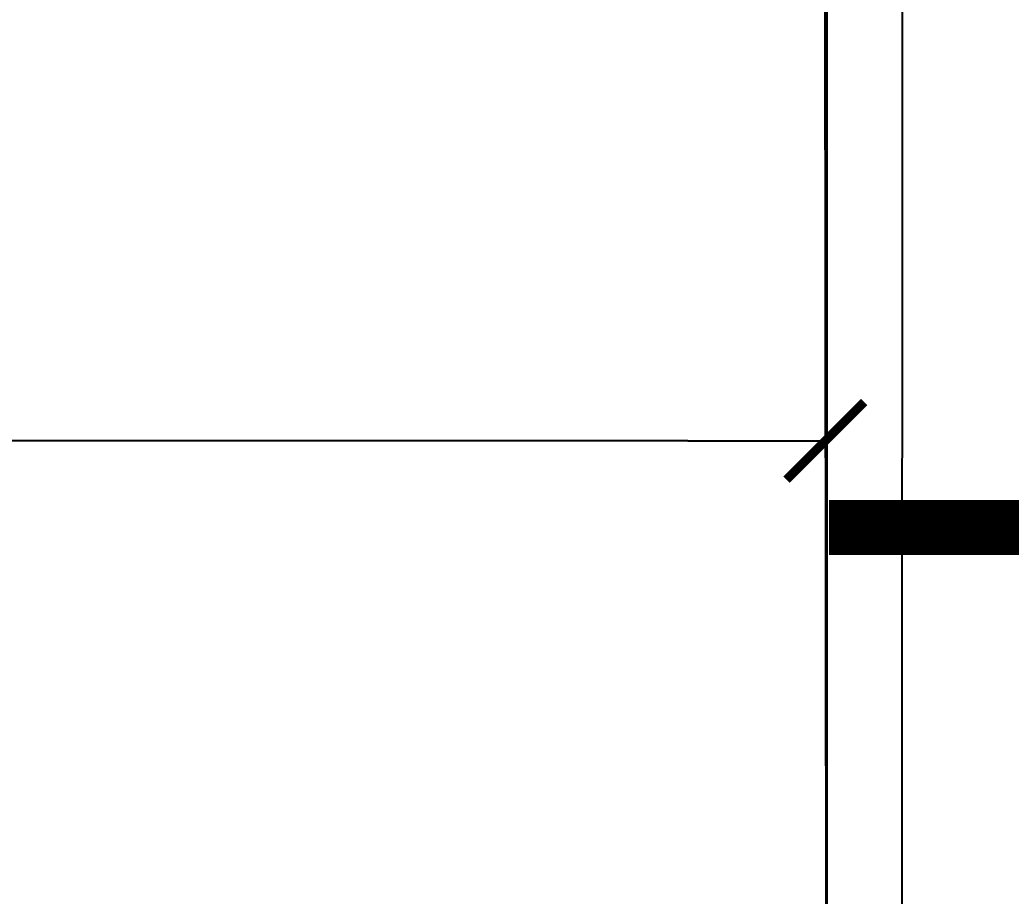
# Model space of a CAD drawing. Header units: metres. Extents: x 198 to 412, y -54 to 17.
# Drawn here: x 256.0971 to 256.2775, y -23.7566 to -23.5972 of the extents above; entities that cross this region are included whole.
import ezdxf
from ezdxf import colors
from ezdxf.entities.mleader import LeaderData, LeaderLine
from ezdxf.math import Vec2, Vec3

# ---------------------------------------------------------------- set-up
doc = ezdxf.new("R2010")
doc.units = ezdxf.units.M
doc.header["$LTSCALE"] = 10
for name, color, linetype in [('A-MUROS', 6, 'Continuous'), ('A-TEXTOS', 2, 'Continuous'), ('TCOTA', 1, 'Continuous'), ('Texto', 3, 'Continuous'), ('TM-REVEST', 252, 'Continuous')]:
    doc.layers.add(name, color=color, linetype=linetype)
doc.styles.add('ARIAL', font='arial.ttf')
doc.dimstyles.new('ST-COTA-25', dxfattribs={"dimscale": 0.25, "dimtxt": 0.18, "dimasz": 0.1, "dimexe": 0.18, "dimexo": 0.0625, "dimgap": 0.09, "dimtad": 1, "dimzin": 4, "dimdsep": 46, "dimtxsty": 'ARIAL', "dimblk1": 'COTA_N', "dimblk2": 'COTA_N', "dimsah": 1, "dimcen": 0.09, "dimclrd": 8, "dimclre": 8, "dimclrt": 1, "dimadec": 0, "dimazin": 0, "dimtfac": 1, "dimtix": 1, "dimtmove": 0, "dimatfit": 3, "dimldrblk": 'COTA_N', "dimfxl": 0.18, "dimtolj": 1, "dimtzin": 0, "dimarcsym": 0})

# ---------------------------------------------------------------- blocks, each defined once
blk = doc.blocks.new('COTA_N')
for p, q in [((0, 0.5), (0, -0.5)), ((-1, 0), (0, 0))]:
    blk.add_line(p, q)
at = {"color": 3, "const_width": 0.065}
blk.add_lwpolyline([(0.1414, 0.1414), (0.2828, 0.2828), (0, 0), (-0.1414, -0.1414), (-0.2828, -0.2828)], dxfattribs=at)
blk = doc.blocks.new('*D522')
at = {"layer": 'Defpoints', "color": 0, "transparency": 16777216}
for p in [(255.86376, -23.67377), (255.86376, -23.67377), (256.24371, -23.67377)]:
    blk.add_point(p, dxfattribs=at)
at = {"layer": 'TCOTA', "color": 8, "lineweight": -2, "transparency": 16777216}
for p, q in [((255.86376, -23.65815), (255.86376, -23.62877)), ((256.24371, -23.65815), (256.24371, -23.62877)), ((256.21871, -23.67377), (255.88876, -23.67377))]:
    blk.add_line(p, q, dxfattribs=at)
at = {"layer": 'TCOTA', "color": 8, "lineweight": -2, "transparency": 16777216, "xscale": 0.025, "yscale": 0.025, "zscale": 0.025, "rotation": 180}
blk.add_blockref('COTA_N', (255.86376, -23.67377), dxfattribs=at)
at = {"layer": 'TCOTA', "color": 8, "lineweight": -2, "transparency": 16777216, "xscale": 0.025, "yscale": 0.025, "zscale": 0.025}
blk.add_blockref('COTA_N', (256.24371, -23.67377), dxfattribs=at)
at = {"layer": 'TCOTA', "color": 1, "transparency": 16777216, "insert": (256.05373, -23.62828), "char_height": 0.045, "attachment_point": 5, "style": 'ARIAL'}
blk.add_mtext('\\A1;.38', dxfattribs=at)

msp = doc.modelspace()

# ---------------------------------------------------------------- linework, layer by layer
at = {"layer": 'A-MUROS'}
msp.add_line((256.25761, -24.79283), (256.25775, -23.39324), dxfattribs=at)
at = {"layer": 'TCOTA'}
msp.add_line((256.24275, -22.91324), (256.24509, -24.7774), dxfattribs=at)
at = {"layer": 'Texto', "color": 251, "const_width": 0.01}
msp.add_lwpolyline([(256.82101, -23.68956), (256.2444, -23.68956)], dxfattribs=at)
at = {"layer": 'TM-REVEST'}
msp.add_lwpolyline([(255.86376, -24.17767), (255.86376, -23.57767), (256.24396, -23.57794), (256.24396, -24.17794)], close=True, dxfattribs=at)

# ---------------------------------------------------------------- dimensions: what is measured, and where the dimension line sits
at = {"layer": 'TCOTA'}
dim = msp.add_linear_dim(base=(255.86376, -23.67377), p1=(256.24371, -23.67377), p2=(255.86376, -23.67377), angle=180, dimstyle='ST-COTA-25', dxfattribs=at)
dim.commit()
dim.dimension.update_dxf_attribs({"geometry": '*D522', "text_midpoint": (256.05373, -23.62828)})

# ---------------------------------------------------------------- leaders
at = {"layer": 'A-TEXTOS'}
ml = msp.add_multileader_mtext('Standard', dxfattribs=at)
ml.set_content('14', color=256, style='ARIAL')
ml.set_leader_properties(color=1)
ml.build(insert=Vec2(0, 0))
ml.multileader.update_dxf_attribs({"has_text_frame": 1, "arrow_head_size": 0.08, "scale": 0.02})
ctx = ml.context
ctx.base_point, ctx.scale, ctx.char_height, ctx.arrow_head_size, ctx.landing_gap_size, ctx.plane_origin = Vec3(257.11696, -23.56086), 0.02, 0.08, 0.08, 0.04, Vec3(255.15488, -23.54128)
notes = []
notes.append((ctx, [(0, (1, 1, 0), (255.94493, -23.56086), (1, 0), 1.17203, [(0, [(255.72382, -23.4564)], 0, [])])]))
ctx.mtext.insert, ctx.mtext.flow_direction = Vec3(257.15696, -23.52086), 5
for ctx, leaders in notes:
    for number, flags, end, landing, length, lines in leaders:
        leader = LeaderData()
        leader.index, (leader.has_last_leader_line, leader.has_dogleg_vector, leader.attachment_direction) = number, flags
        leader.last_leader_point, leader.dogleg_vector, leader.dogleg_length = Vec3(end), Vec3(landing), length
        for number, points, colour, breaks in lines:
            line = LeaderLine()
            line.index, line.vertices, line.color, line.breaks = number, Vec3.list(points), colors.encode_raw_color(colour), breaks
            leader.lines.append(line)
        ctx.leaders.append(leader)

doc.saveas('drawing.dxf')
